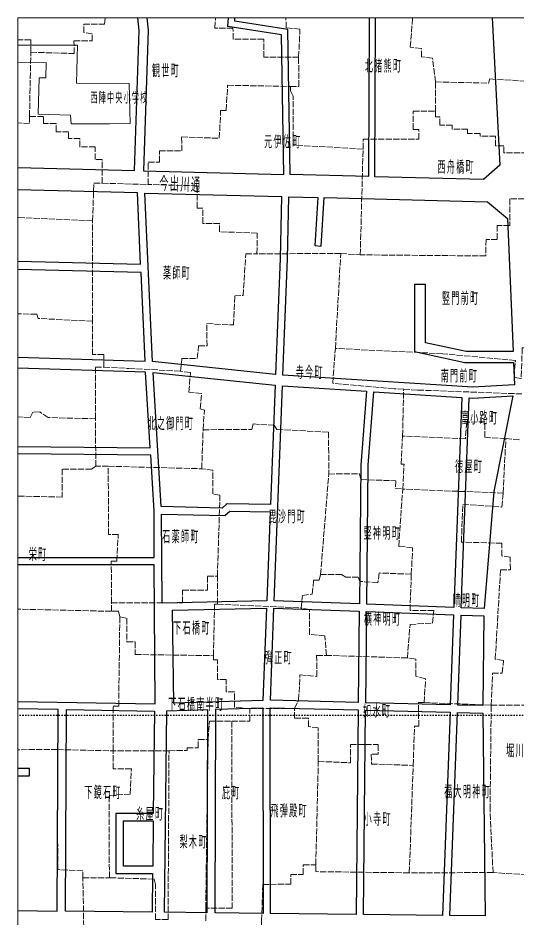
# Model space of a CAD drawing. Units: millimetres, scale not verified. Extents: x -74 to 76, y -84 to 66.
# Drawn here: x -73.6 to -37.9, y 1.7 to 66.2 of the extents above; entities that cross this region are included whole.
import ezdxf

# ---------------------------------------------------------------- set-up
doc = ezdxf.new("R2010")
doc.units = ezdxf.units.MM
doc.header["$LTSCALE"] = 0.25
doc.linetypes.add('USER1', pattern=[0.70556, 0.35278, -0.35278])
doc.linetypes.add('USER4', pattern=[2.11668, 1.7639, -0.35278])
for name, color, linetype in [('0-0_01 グリッド', 7, 'USER1'), ('0-3_04 通称名・高速名', 7, 'Continuous'), ('0-4_05 町名', 7, 'Continuous'), ('1-9_26 道路', 7, 'Continuous')]:
    doc.layers.add(name, color=color, linetype=linetype)
for name, color, linetype, lineweight in [('0-2_03 施設名・公園名', 7, 'Continuous', 18), ('0-C_13 町界', 30, 'USER4', 18), ('0-F_16 学校', 1, 'Continuous', 18)]:
    doc.layers.add(name, color=color, linetype=linetype, lineweight=lineweight)
doc.styles.add('ＭＳ ゴシック', font='')
doc.styles.get('ＭＳ ゴシック').set_extended_font_data('MS Gothic')

msp = doc.modelspace()

# ---------------------------------------------------------------- linework, layer by layer
at = {"layer": '0-0_01 グリッド'}
msp.add_line((76.4091, 16.176), (-73.6023, 16.176), dxfattribs=at)
at = {"layer": '0-2_03 施設名・公園名'}
msp.add_lwpolyline([(-73.6023, -83.8326), (76.4091, -83.8326), (76.4091, 66.1638), (-73.6023, 66.1638)], close=True, dxfattribs=at)
at = {"layer": '0-C_13 町界'}
for p, q in [((-49.0719, 49.1846), (-48.8692, 56.7688)), ((-68.255, 51.6196), (-73.6023, 51.8668)), ((-68.2581, 44.4341), (-68.255, 51.6196)), ((-67.1305, 34.0376), (-68.0307, 34.035)), ((-67.1305, 34.0376), (-60.4305, 33.8552)), ((-66.9028, 23.6385), (-73.6023, 23.7896)), ((-39.6865, 16.9116), (-36.6865, 16.9193)), ((-70.7765, 13.7288), (-73.6023, 13.7212)), ((-70.7765, 13.7288), (-66.7764, 13.6396)), ((-62.7766, 13.6501), (-66.7764, 13.6396)), ((-39.5548, 4.9124), (-45.5543, 4.8965)), ((-60.1442, 1.4576), (-60.1464, 2.3578))]:
    msp.add_line(p, q, dxfattribs=at)
for points in [[(-72.774, 59.1074), (-72.6858, 63.7075), (-69.5859, 63.6156), (-69.5879, 64.5155), (-68.2881, 64.5189), (-68.2895, 65.0188), (-68.8896, 65.1172), (-68.891, 65.717), (-67.3913, 65.7211), (-67.3522, 66.1638)], [(-53.4858, 63.3567), (-55.9859, 63.3502), (-55.989, 64.65), (-58.1891, 64.6445), (-58.1911, 65.4447), (-59.4908, 65.441), (-59.4446, 66.1638)], [(-48.8692, 56.7688), (-53.8697, 57.056), (-53.8789, 60.5559), (-54.0797, 60.9553), (-54.0804, 61.2552), (-53.4806, 61.2566), (-53.4858, 63.3567), (-53.391, 65.3568), (-54.3912, 65.4543), (-54.3929, 66.1638)], [(-43.682, 61.5818), (-43.8863, 63.2815), (-44.6866, 63.3791), (-44.688, 63.9789), (-45.4881, 64.0771), (-45.3197, 66.1638)], [(-72.6858, 63.7075), (-72.6882, 64.6075), (-73.6023, 64.6051)], [(-67.5622, 54.3212), (-64.2621, 54.2299), (-64.2662, 55.8293), (-63.4663, 55.8317), (-63.4684, 56.6317), (-61.8684, 56.6357), (-61.8709, 57.6354), (-59.1709, 57.5426), (-59.0758, 59.5428), (-58.6759, 59.5437), (-58.5806, 61.3441), (-54.0804, 61.2552)], [(-43.6765, 59.4822), (-43.682, 61.5818), (-39.8819, 61.4916), (-39.7828, 61.7916), (-31.682, 61.3124)], [(-48.8692, 56.7688), (-48.8711, 57.4687), (-44.8713, 57.479), (-44.873, 58.1791), (-45.273, 58.1782), (-45.2764, 59.4779), (-43.6765, 59.4822)], [(-37.0691, 56.4989), (-38.7693, 56.4949), (-38.7703, 56.9946), (-39.3705, 56.9933), (-39.3722, 57.6931), (-40.4722, 57.6902), (-40.4725, 57.8899), (-41.3726, 57.888), (-41.3734, 58.1877), (-42.4735, 58.1849), (-42.4742, 58.4852), (-43.374, 58.4828), (-43.3754, 59.0827), (-43.6756, 59.0822), (-43.6765, 59.4822)], [(-72.774, 59.1074), (-72.7729, 58.6076), (-73.6023, 58.6486)], [(-67.5622, 54.3212), (-67.5663, 56.0211), (-68.0666, 56.0197), (-68.0686, 56.9199), (-69.1687, 56.917), (-69.17, 57.5167), (-69.97, 57.5149), (-69.9714, 58.0149), (-70.8712, 58.0122), (-70.873, 58.6125), (-71.7728, 58.6104), (-71.7742, 59.1101), (-72.774, 59.1074)], [(-68.255, 51.6196), (-68.162, 54.3197), (-67.5622, 54.3212)], [(-56.4717, 49.265), (-56.4534, 50.7497), (-59.1537, 50.8429), (-59.1551, 51.443), (-60.3548, 51.4399), (-60.3578, 52.5399), (-60.7576, 52.5387), (-60.762, 54.1388), (-64.2621, 54.2299)], [(-36.7608, 53.1998), (-38.3607, 53.1957), (-38.3559, 51.2962), (-39.2557, 51.2938), (-39.2533, 50.2935), (-40.0533, 50.2918), (-40.0722, 49.1088), (-49.0719, 49.1846)], [(-61.9487, 40.8508), (-61.8516, 41.751), (-60.7515, 41.7541), (-60.654, 42.6545), (-60.0539, 42.6559), (-60.058, 44.2556), (-58.1581, 44.1609), (-58.0637, 46.261), (-57.4639, 46.2624), (-57.2711, 49.2629), (-56.4717, 49.265)], [(-50.4715, 49.2809), (-52.0819, 49.2764), (-56.4717, 49.265)], [(-45.9565, 39.5534), (-46.6464, 39.5916), (-51.0473, 39.9801), (-50.8541, 42.4802), (-50.4715, 49.2809), (-49.0719, 49.1846)], [(-68.2581, 44.4341), (-72.1587, 44.6237), (-72.2593, 44.9235), (-73.6023, 44.9653)], [(-67.4495, 41.1361), (-67.4519, 42.0361), (-68.2519, 42.034), (-68.2581, 44.4341)], [(-35.9544, 42.5202), (-37.4546, 42.5158), (-37.549, 40.316), (-38.0493, 40.4145), (-37.9524, 41.6149), (-43.1535, 42.1005), (-50.8541, 42.4802)], [(-68.0307, 34.035), (-68.0397, 37.4348), (-68.0493, 41.1347), (-67.4495, 41.1361), (-65.6495, 41.041), (-61.9487, 40.8508)], [(-60.3378, 36.6555), (-60.2417, 38.0555), (-60.5421, 38.1548), (-60.4449, 39.2549), (-61.3451, 39.3525), (-61.2487, 40.7526), (-61.9487, 40.8508)], [(-38.8266, 32.1128), (-46.0275, 32.3936), (-45.9322, 34.1938), (-46.132, 34.1935), (-46.0374, 36.1937), (-45.9565, 39.5534), (-44.9464, 39.496), (-37.4457, 39.2165)], [(-68.0397, 37.4348), (-71.4397, 37.5259), (-72.0408, 37.9242), (-72.5407, 37.923), (-72.7395, 37.5221), (-73.6023, 37.5766)], [(-60.4305, 33.8552), (-60.3378, 36.6555), (-56.8382, 36.6648), (-56.7388, 37.065), (-55.239, 36.9689), (-55.0382, 36.6698), (-51.3381, 36.4795), (-51.3302, 33.4795)], [(-38.6373, 36.013), (-40.1377, 36.109), (-40.1404, 37.2092), (-41.4406, 37.2054), (-41.5371, 36.0054), (-46.0374, 36.1937)], [(-38.8266, 32.1128), (-38.6373, 36.013), (-37.6372, 35.9157)], [(-68.0307, 34.035), (-68.3301, 33.8342), (-70.4299, 33.8286), (-70.4241, 31.8287), (-73.6023, 31.8989)], [(-66.9045, 24.2385), (-66.9124, 27.2383), (-66.5125, 27.2393), (-66.4177, 29.1395), (-67.1174, 29.1376), (-67.1305, 34.0376)], [(-59.3049, 24.1587), (-59.3101, 26.1588), (-59.1254, 31.959), (-59.6257, 32.0575), (-59.6303, 33.7573), (-60.4305, 33.8552)], [(-51.9107, 26.2783), (-51.3302, 33.4795), (-49.1301, 33.4853), (-49.0292, 33.0854), (-46.5291, 32.9923), (-46.5577, 32.4621), (-46.0275, 32.3936)], [(-44.4868, 17.0985), (-44.3914, 18.7988), (-45.0916, 18.9969), (-45.0949, 20.197), (-45.6955, 20.2954), (-45.5017, 22.6957), (-43.902, 22.8), (-43.8038, 23.7), (-45.5043, 23.6955), (-45.4111, 26.2957), (-45.3164, 28.1957), (-46.3165, 28.2932), (-46.0275, 32.3936)], [(-39.6865, 16.9116), (-39.5927, 19.2115), (-38.8928, 19.2132), (-38.7951, 20.1136), (-39.3954, 20.212), (-39.0125, 26.6127), (-38.3123, 26.6146), (-38.3149, 27.5143), (-38.9148, 27.6128), (-38.9174, 28.5128), (-41.8172, 28.605), (-41.7248, 31.3051), (-38.9243, 31.1123), (-38.8266, 32.1128)], [(-66.9028, 23.6385), (-66.9045, 24.2385), (-61.8044, 24.2521), (-61.8075, 25.1521), (-60.0074, 25.1568), (-60.0102, 26.1567), (-59.3101, 26.1588)], [(-53.3042, 23.8747), (-53.2069, 24.7749), (-52.507, 24.8768), (-52.4101, 25.8768), (-52.0096, 25.8782), (-51.9107, 26.2783)], [(-45.4111, 26.2957), (-47.7109, 26.3896), (-47.8093, 25.6892), (-49.1095, 25.7858), (-49.2102, 26.0854), (-50.1103, 26.0832), (-50.411, 26.2825), (-51.9107, 26.2783)], [(-59.5952, 20.4581), (-59.5048, 24.1584), (-59.3049, 24.1587), (-53.3042, 23.8747)], [(-45.6955, 20.2954), (-51.4955, 20.4797), (-51.5992, 21.8792), (-52.6993, 21.9764), (-52.7041, 23.7763), (-53.3042, 23.8747)], [(-66.302, 23.2401), (-66.4029, 23.6399), (-66.9028, 23.6385)], [(-66.7764, 13.6396), (-66.7846, 16.8394), (-66.385, 16.8402), (-66.302, 23.2401), (-65.8017, 23.1415), (-65.7973, 21.4415), (-65.1971, 21.4431), (-65.1947, 20.5432), (-59.5952, 20.4581)], [(-53.7847, 16.6739), (-56.985, 16.6652), (-58.085, 16.7624), (-58.0881, 17.8622), (-58.6879, 17.8607), (-58.6903, 18.7609), (-59.2905, 18.759), (-59.2943, 20.1589), (-59.594, 20.1582), (-59.5952, 20.4581)], [(-53.7847, 16.6739), (-53.4868, 17.2745), (-53.3919, 19.0748), (-52.1909, 18.9779), (-52.1954, 20.4778), (-51.4955, 20.4797)], [(-45.5543, 4.8965), (-45.2749, 12.5967), (-45.182, 15.3967), (-44.8823, 15.3978), (-44.8869, 17.0974), (-44.4868, 17.0985), (-39.6865, 16.9116)], [(-36.5541, 4.7203), (-39.5548, 4.9124), (-39.7666, 9.4115), (-39.6865, 16.9116)], [(-58.2824, 15.7619), (-56.9826, 15.7654), (-56.985, 16.6652)], [(-52.075, 12.8785), (-52.0816, 15.2786), (-52.7816, 15.3766), (-52.7833, 15.9766), (-53.7831, 15.974), (-53.7847, 16.6739)], [(-62.8444, 1.5505), (-62.7766, 13.6501), (-61.4767, 13.6535), (-61.4771, 13.8535), (-60.6771, 13.8557), (-60.6788, 14.4555), (-59.9786, 14.4574)], [(-68.952, 4.5341), (-68.9533, 5.034), (-70.7534, 5.1293), (-70.7765, 13.7288)], [(-67.0523, 4.5393), (-67.0678, 10.4387), (-65.5682, 10.5427), (-65.4731, 12.343), (-66.7729, 12.3394), (-66.7764, 13.6396)], [(-52.2555, 5.4786), (-52.075, 12.8785), (-49.7745, 12.7847), (-49.7785, 14.0847), (-47.7786, 14.0898), (-47.7771, 13.39), (-48.2768, 13.3886), (-48.2747, 12.6887), (-45.2749, 12.5967)], [(-56.1361, -1.6313), (-56.1444, 1.4685), (-56.0512, 4.0685), (-54.0515, 4.0739), (-54.0535, 4.7737), (-53.1533, 4.7761), (-53.1554, 5.476), (-52.2555, 5.4786)], [(-45.5543, 4.8965), (-52.2542, 4.9787), (-52.2555, 5.4786)], [(-68.8355, -1.6652), (-68.952, 4.5341), (-67.0523, 4.5393)], [(-62.8444, 1.5505), (-63.7443, 1.5482), (-63.7509, 4.048), (-63.8521, 4.4476), (-67.0523, 4.5393)]]:
    msp.add_lwpolyline(points, dxfattribs=at)
msp.add_lwpolyline([(-60.1464, 2.3578), (-59.9786, 14.4574), (-59.8818, 15.7578), (-58.2824, 15.7619), (-58.2469, 2.3627)], close=True, dxfattribs=at)
at = {"layer": '0-F_16 学校'}
msp.add_lwpolyline([(-73.6023, 62.9538), (-71.5747, 62.964), (-71.6123, 61.8741), (-72.0905, 61.8741), (-72.1656, 59.2806), (-69.8353, 59.2059), (-69.7977, 58.5823), (-67.054, 58.5666), (-65.5506, 58.6044), (-65.6257, 61.4607), (-69.4146, 61.4981), (-69.3399, 64.2046), (-73.6023, 64.2265)], dxfattribs=at)
at = {"layer": '1-9_26 道路'}
for points in [[(-73.6023, 55.4373), (-65.2391, 55.2225), (-64.9191, 65.256), (-65.013, 66.1638)], [(-64.3746, 66.1638), (-64.2831, 65.2788), (-64.6046, 55.2061), (-54.5465, 54.9474), (-54.714, 64.9525), (-58.5515, 65.543), (-58.5134, 66.1638)], [(-48.4325, 66.1638), (-48.4826, 54.7918), (-54.0875, 54.9358), (-54.2621, 65.3472), (-58.068, 65.9327), (-58.0538, 66.1638)], [(-39.6266, 66.1638), (-39.0718, 55.6233), (-40.2255, 54.58), (-48.0239, 54.7801), (-47.9739, 66.1638)], [(-73.6023, 48.7355), (-64.8126, 48.524), (-65.0476, 53.6294), (-73.6023, 53.8492)], [(-73.6023, 41.8427), (-64.4919, 41.559), (-64.7847, 47.924), (-73.6023, 48.136)], [(-73.6023, 35.4618), (-64.1212, 35.3593), (-64.4544, 40.7821), (-73.6023, 41.0663)], [(-73.6023, 27.4893), (-63.8435, 27.4893), (-63.8428, 30.8242), (-64.0888, 34.8294), (-73.6023, 34.9325)], [(-73.6023, 17.1806), (-63.7602, 17.0185), (-63.8435, 26.9601), (-73.6023, 26.9601)], [(-73.6023, 2.187), (-70.7844, 2.1556), (-70.7296, 16.6044), (-73.6023, 16.6516)], [(-73.6023, 11.8493), (-72.7809, 11.8493), (-72.7809, 12.3785), (-73.6023, 12.3785)]]:
    msp.add_lwpolyline(points, dxfattribs=at)
for points in [[(-63.9607, 41.5345), (-64.5171, 53.6157), (-54.7148, 53.3638), (-54.818, 48.9267), (-55.1394, 40.6188)], [(-38.1147, 42.253), (-41.4887, 42.253), (-44.4051, 42.884), (-44.4051, 47.0687), (-45.1813, 47.0687), (-45.1813, 42.2575), (-41.5715, 41.477), (-38.0827, 41.477), (-38.0158, 39.8683), (-41, 39.6962), (-54.612, 40.5688), (-54.2892, 48.9103), (-54.1858, 53.3504), (-52.1198, 53.2973), (-52.3353, 49.8476), (-51.878, 49.819), (-51.6613, 53.2855), (-39.9482, 52.9845), (-38.5095, 51.7939)], [(-55.5001, 31.2994), (-58.6052, 31.3478), (-58.681, 31.2825), (-58.9611, 31.0427), (-63.3323, 31.1397), (-63.9224, 40.7509), (-55.1692, 39.8417)], [(-49.0257, 34.1246), (-49.1332, 24.1697), (-55.2373, 24.4009), (-54.642, 39.7932), (-48.6194, 39.4073)], [(-42.3563, 23.9134), (-48.6044, 24.1496), (-48.4976, 34.1011), (-48.0916, 39.3732), (-41.7975, 38.9698)], [(-40.1804, 23.8311), (-41.8279, 23.8933), (-41.2694, 38.9357), (-41.0019, 38.9186), (-38.1326, 39.0842), (-39.4876, 32.2315)], [(-55.7671, 24.3921), (-63.2744, 24.2326), (-63.313, 30.61), (-58.7704, 30.5089), (-58.413, 30.8157), (-55.5205, 30.7704)], [(-56.0434, 17.2575), (-62.4341, 17.0492), (-62.5175, 23.7195), (-55.788, 23.8626)], [(-49.2094, 17.1016), (-55.5139, 17.2592), (-55.258, 23.8724), (-49.1391, 23.6406)], [(-42.376, 23.3844), (-42.6154, 16.9367), (-48.6802, 17.0883), (-48.6099, 23.6206)], [(-40.2951, 16.8785), (-42.0866, 16.9234), (-41.8475, 23.3646), (-40.2093, 23.3026), (-40.2955, 16.9078)], [(-66.313, 9.1447), (-66.5776, 9.1447), (-66.5776, 4.8526), (-63.9514, 4.8526), (-63.9831, 2.0796), (-70.1846, 2.1489), (-70.1298, 16.5944), (-63.818, 16.4906), (-63.9021, 9.1447)], [(-60.0281, 16.5982), (-60.0687, 2.0362), (-63.1011, 2.07), (-62.9357, 16.5035)], [(-59.4689, 2.0295), (-59.4283, 16.6179), (-56.0526, 16.7279), (-56.0321, 1.9913)], [(-55.5029, 1.9852), (-55.5236, 16.7303), (-49.2149, 16.5724), (-49.3723, 1.9169)], [(-43.1756, 1.848), (-48.8435, 1.9112), (-48.6861, 16.5591), (-42.6352, 16.4077)], [(-40.2893, 16.3491), (-40.1249, 1.8139), (-42.6464, 1.8421), (-42.1062, 16.3945)], [(-63.908, 8.6155), (-63.9452, 5.3818), (-66.0484, 5.3818), (-66.0484, 8.6155)]]:
    msp.add_lwpolyline(points, close=True, dxfattribs=at)

# ---------------------------------------------------------------- texts
at = {"layer": '0-2_03 施設名・公園名', "insert": (-68.4033, 60.0286), "char_height": 0.7244, "attachment_point": 7, "style": 'ＭＳ ゴシック'}
msp.add_mtext('\\T1.17;\\W0.5;西陣中央小学校', dxfattribs=at)
at = {"layer": '0-3_04 通称名・高速名', "insert": (-63.4956, 53.749), "char_height": 0.9275, "attachment_point": 7, "rotation": 358.241, "style": 'ＭＳ ゴシック'}
msp.add_mtext('\\T1.17;\\W0.5;今出川通', dxfattribs=at)
at = {"layer": '0-4_05 町名', "char_height": 0.8179, "attachment_point": 7, "style": 'ＭＳ ゴシック'}
for s, insert in [('\\T1.17;\\W0.5;北猪熊町', (-48.7367, 62.2455)), ('\\T1.17;\\W0.5;観世町', (-63.9968, 61.9119)), ('\\T1.17;\\W0.5;元伊佐町', (-55.9583, 56.8124)), ('\\T1.17;\\W0.5;西舟橋町', (-43.5322, 55.0035)), ('\\T1.17;\\W0.5;薬師町', (-63.2058, 47.4048)), ('\\T1.17;\\W0.5;竪門前町', (-43.2138, 45.5968)), ('\\T1.17;\\W0.5;寺今町', (-53.6911, 40.2798)), ('\\T1.17;\\W0.5;南門前町', (-43.3012, 40.0371)), ('\\T1.17;\\W0.5;富小路町', (-41.8533, 37.0212)), ('\\T1.17;\\W0.5;北之御門町', (-64.321, 36.6213)), ('\\T1.17;\\W0.5;徳屋町', (-42.2737, 33.5401)), ('\\T1.17;\\W0.5;毘沙門町', (-55.6435, 29.9448)), ('\\T1.17;\\W0.5;竪神明町', (-48.8309, 28.7529)), ('\\T1.17;\\W0.5;石薬師町', (-63.2596, 28.5145)), ('\\T1.17;\\W0.5;栄町', (-72.8256, 27.2393)), ('\\T1.17;\\W0.5;晴明町', (-42.4487, 23.9401)), ('\\T1.17;\\W0.5;横神明町', (-48.8044, 22.5936)), ('\\T1.17;\\W0.5;下石橋町', (-62.4724, 21.9671)), ('\\T1.17;\\W0.5;弾正町', (-55.9068, 19.8347)), ('\\T1.17;\\W0.5;下石橋南半町', (-62.8276, 16.4964)), ('\\T1.17;\\W0.5;如水町', (-48.8669, 16.0238)), ('\\T1.17;\\W0.5;堀川下之町', (-38.6129, 13.1693)), ('\\T1.17;\\W0.5;下鏡石町', (-68.8427, 10.1807)), ('\\T1.17;\\W0.5;庇町', (-58.979, 10.1552)), ('\\T1.17;\\W0.5;福大明神町', (-43.0509, 10.2272)), ('\\T1.17;\\W0.5;糸屋町', (-65.1251, 8.6422)), ('\\T1.17;\\W0.5;飛弾殿町', (-55.5072, 8.8562)), ('\\T1.17;\\W0.5;小寺町', (-48.8161, 8.2643)), ('\\T1.17;\\W0.5;梨木町', (-62.0197, 6.6379))]:
    msp.add_mtext(s, dxfattribs=dict(at, insert=insert))

doc.saveas('drawing.dxf')
